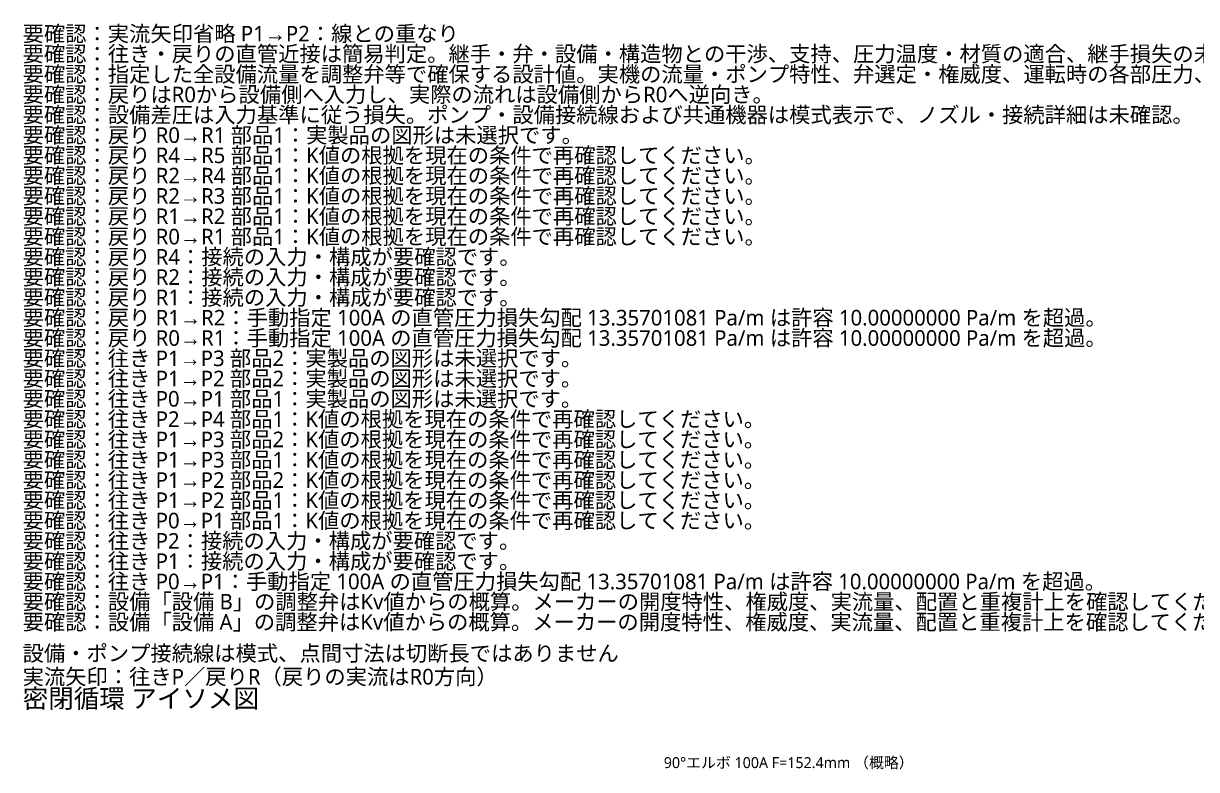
# Model space of a CAD drawing. Header units: millimetres. Extents: x 0 to 16090, y 34 to 14633.
# Drawn here: x 7 to 10576, y 7910 to 14633 of the extents above; entities that cross this region are included whole.
import ezdxf

# ---------------------------------------------------------------- set-up
doc = ezdxf.new("R2010")
doc.units = ezdxf.units.MM
doc.header["$LTSCALE"] = 9.375268
doc.layers.add('LABELS', color=7, linetype='CONTINUOUS', lineweight=18)
doc.styles.add('JAPANESE', font='YuGothM.ttc')

msp = doc.modelspace()

# ---------------------------------------------------------------- texts
at = {"layer": 'LABELS', "style": 'JAPANESE'}
for s, height, p in [('要確認：実流矢印省略 P1→P2：線との重なり', 140.63, (0, 14470)), ('要確認：往き・戻りの直管近接は簡易判定。継手・弁・設備・構造物との干渉、支持、圧力温度・材質の適合、継手損失の未登録は別途確認。', 140.63, (0, 14288)), ('要確認：指定した全設備流量を調整弁等で確保する設計値。実機の流量・ポンプ特性、弁選定・権威度、運転時の各部圧力、膨張タンク容量は未評価。NPSHは評価流量と吸込条件を確認。', 140.63, (0, 14105)), ('要確認：戻りはR0から設備側へ入力し、実際の流れは設備側からR0へ逆向き。', 140.63, (0, 13922)), ('要確認：設備差圧は入力基準に従う損失。ポンプ・設備接続線および共通機器は模式表示で、ノズル・接続詳細は未確認。', 140.63, (0, 13739)), ('要確認：戻り R0→R1 部品1：実製品の図形は未選択です。', 140.63, (0, 13556)), ('要確認：戻り R4→R5 部品1：K値の根拠を現在の条件で再確認してください。', 140.63, (0, 13374)), ('要確認：戻り R2→R4 部品1：K値の根拠を現在の条件で再確認してください。', 140.63, (0, 13191)), ('要確認：戻り R2→R3 部品1：K値の根拠を現在の条件で再確認してください。', 140.63, (0, 13008)), ('要確認：戻り R1→R2 部品1：K値の根拠を現在の条件で再確認してください。', 140.63, (0, 12825)), ('要確認：戻り R0→R1 部品1：K値の根拠を現在の条件で再確認してください。', 140.63, (0, 12642)), ('要確認：戻り R4：接続の入力・構成が要確認です。', 140.63, (0, 12459)), ('要確認：戻り R2：接続の入力・構成が要確認です。', 140.63, (0, 12277)), ('要確認：戻り R1：接続の入力・構成が要確認です。', 140.63, (0, 12094)), ('要確認：戻り R1→R2：手動指定 100A の直管圧力損失勾配 13.35701081 Pa/m は許容 10.00000000 Pa/m を超過。', 140.63, (0, 11911)), ('要確認：戻り R0→R1：手動指定 100A の直管圧力損失勾配 13.35701081 Pa/m は許容 10.00000000 Pa/m を超過。', 140.63, (0, 11728)), ('要確認：往き P1→P3 部品2：実製品の図形は未選択です。', 140.63, (0, 11545)), ('要確認：往き P1→P2 部品2：実製品の図形は未選択です。', 140.63, (0, 11363)), ('要確認：往き P0→P1 部品1：実製品の図形は未選択です。', 140.63, (0, 11180)), ('要確認：往き P2→P4 部品1：K値の根拠を現在の条件で再確認してください。', 140.63, (0, 10997)), ('要確認：往き P1→P3 部品2：K値の根拠を現在の条件で再確認してください。', 140.63, (0, 10814)), ('要確認：往き P1→P3 部品1：K値の根拠を現在の条件で再確認してください。', 140.63, (0, 10631)), ('要確認：往き P1→P2 部品2：K値の根拠を現在の条件で再確認してください。', 140.63, (0, 10448)), ('要確認：往き P1→P2 部品1：K値の根拠を現在の条件で再確認してください。', 140.63, (0, 10266)), ('要確認：往き P0→P1 部品1：K値の根拠を現在の条件で再確認してください。', 140.63, (0, 10083)), ('要確認：往き P2：接続の入力・構成が要確認です。', 140.63, (0, 9900)), ('要確認：往き P1：接続の入力・構成が要確認です。', 140.63, (0, 9717)), ('要確認：往き P0→P1：手動指定 100A の直管圧力損失勾配 13.35701081 Pa/m は許容 10.00000000 Pa/m を超過。', 140.63, (0, 9534)), ('要確認：設備「設備 B」の調整弁はKv値からの概算。メーカーの開度特性、権威度、実流量、配置と重複計上を確認してください。', 140.63, (0, 9352)), ('要確認：設備「設備 A」の調整弁はKv値からの概算。メーカーの開度特性、権威度、実流量、配置と重複計上を確認してください。', 140.63, (0, 9169)), ('設備・ポンプ接続線は模式、点間寸法は切断長ではありません', 140.63, (0, 8887)), ('実流矢印：往きP／戻りR（戻りの実流はR0方向）', 140.63, (0, 8676)), ('密閉循環 アイソメ図', 168.8, (0, 8466)), ('90°エルボ 100A F=152.4mm （概略）', 98.44, (5776, 7923))]:
    msp.add_text(s, height=height, dxfattribs=at).set_placement(p)

doc.saveas('drawing.dxf')
